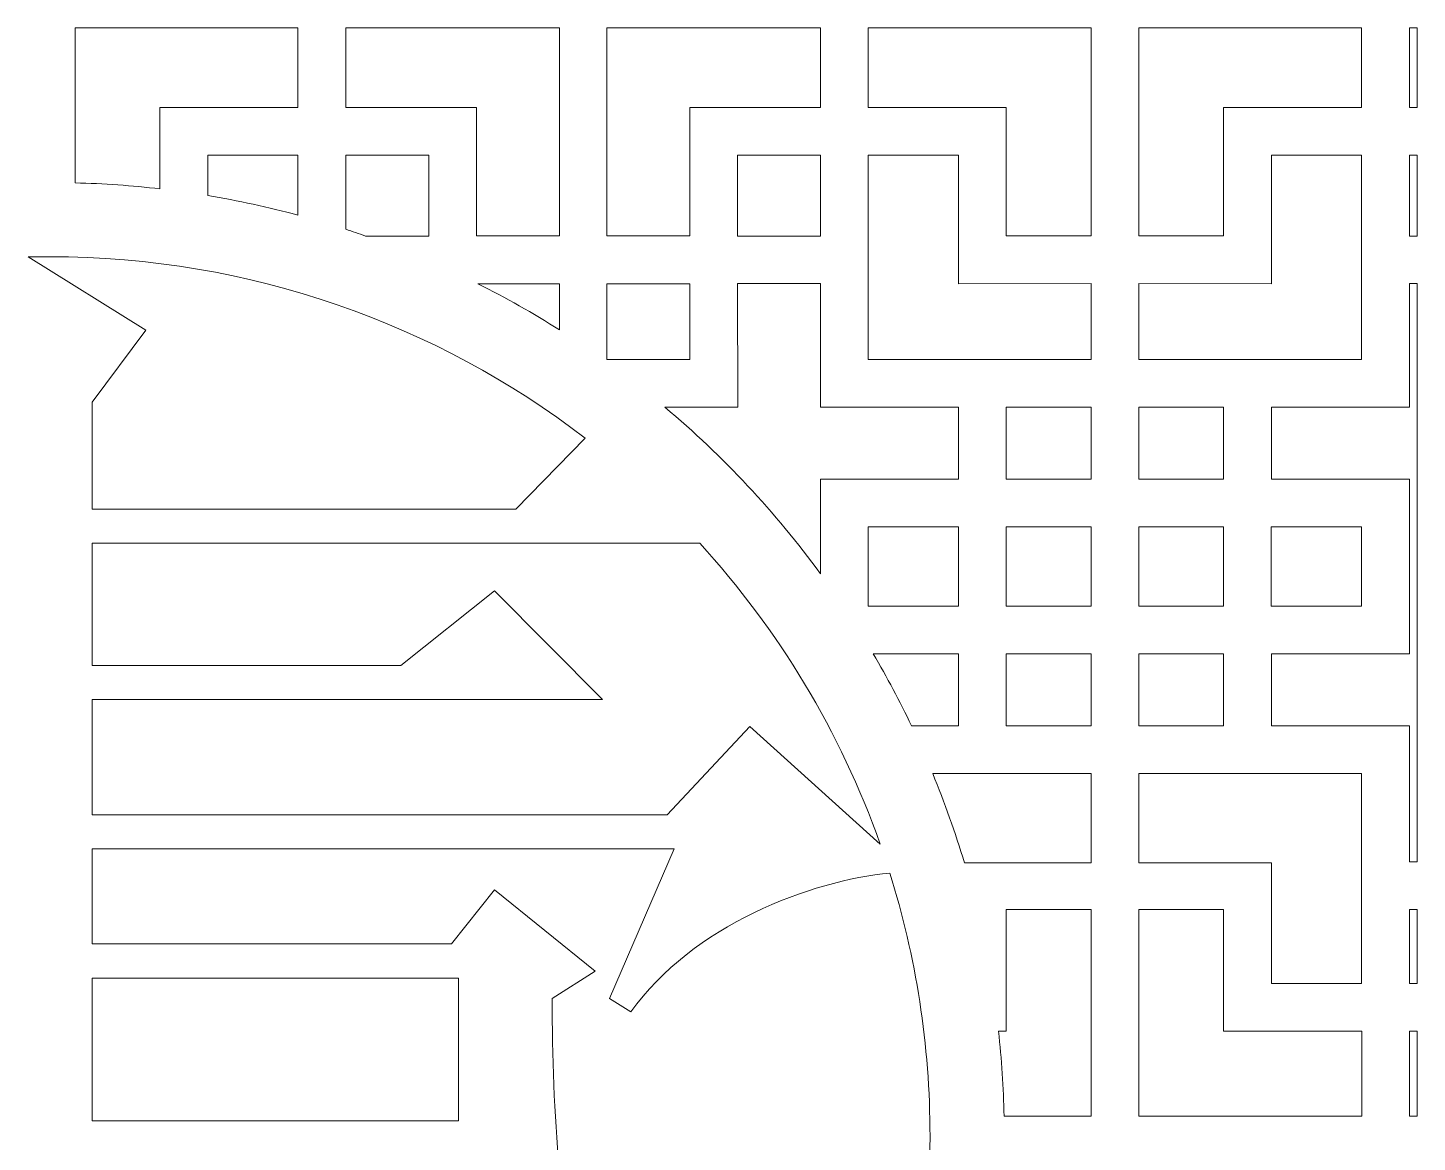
# Model space of a CAD drawing. Header units: centimetres. Extents: x -193 to 324, y -200 to 64.
# Drawn here: x 272 to 324.4, y -68.2 to -26.1 of the extents above; entities that cross this region are included whole.
import ezdxf

# ---------------------------------------------------------------- set-up
doc = ezdxf.new("R2010")
doc.units = ezdxf.units.CM
doc.header["$MEASUREMENT"] = 0
doc.layers.add('layer 1', color=7, linetype='Continuous')

msp = doc.modelspace()

# ---------------------------------------------------------------- linework, layer by layer
at = {"layer": 'layer 1', "color": 114, "lineweight": 9}
for points, knots in [([(277.02685, -32.17355), (277.02685, -32.17355), (277.02528, -29.10637), (277.02528, -29.10637), (277.02528, -29.10637), (277.02528, -29.10637), (282.23027, -29.10637), (282.23027, -29.10637), (282.23027, -29.10637), (282.23027, -29.10637), (282.23027, -26.09637), (282.23027, -26.09637), (282.23027, -26.09637), (282.23027, -26.09637), (273.82777, -26.09637), (273.82777, -26.09637), (273.82777, -26.09637), (273.82777, -26.09637), (273.82775, -31.94845), (273.82775, -31.94845), (273.82775, -31.94845), (274.90658, -31.97665), (275.97363, -32.05237), (277.02685, -32.17355)], [0, 0, 0, 0, 0.14285714, 0.14285714, 0.14285714, 0.14285714, 0.28571429, 0.28571429, 0.28571429, 0.28571429, 0.42857143, 0.42857143, 0.42857143, 0.42857143, 0.57142857, 0.57142857, 0.57142857, 0.57142857, 0.71428571, 0.71428571, 0.71428571, 0.71428571, 1, 1, 1, 1]), ([(288.96527, -29.10637), (288.96527, -29.10637), (288.96527, -33.95137), (288.96527, -33.95137), (288.96527, -33.95137), (288.96527, -33.95137), (292.09527, -33.95137), (292.09527, -33.95137), (292.09527, -33.95137), (292.09527, -33.95137), (292.09527, -26.09637), (292.09527, -26.09637), (292.09527, -26.09637), (292.09527, -26.09637), (284.03277, -26.09637), (284.03277, -26.09637), (284.03277, -26.09637), (284.03277, -26.09637), (284.03277, -29.10637), (284.03277, -29.10637), (284.03277, -29.10637), (284.03277, -29.10637), (288.96527, -29.10637), (288.96527, -29.10637)], [0, 0, 0, 0, 0.14285714, 0.14285714, 0.14285714, 0.14285714, 0.28571429, 0.28571429, 0.28571429, 0.28571429, 0.42857143, 0.42857143, 0.42857143, 0.42857143, 0.57142857, 0.57142857, 0.57142857, 0.57142857, 0.71428571, 0.71428571, 0.71428571, 0.71428571, 1, 1, 1, 1]), ([(293.87527, -26.09637), (293.87527, -26.09637), (293.87527, -33.95137), (293.87527, -33.95137), (293.87527, -33.95137), (293.87527, -33.95137), (297.00778, -33.95137), (297.00778, -33.95137), (297.00778, -33.95137), (297.00778, -33.95137), (297.00527, -29.10637), (297.00527, -29.10637), (297.00527, -29.10637), (297.00527, -29.10637), (301.93777, -29.10637), (301.93777, -29.10637), (301.93777, -29.10637), (301.93777, -29.10637), (301.93777, -26.09637), (301.93777, -26.09637), (301.93777, -26.09637), (301.93777, -26.09637), (293.87527, -26.09637), (293.87527, -26.09637)], [0, 0, 0, 0, 0.14285714, 0.14285714, 0.14285714, 0.14285714, 0.28571429, 0.28571429, 0.28571429, 0.28571429, 0.42857143, 0.42857143, 0.42857143, 0.42857143, 0.57142857, 0.57142857, 0.57142857, 0.57142857, 0.71428571, 0.71428571, 0.71428571, 0.71428571, 1, 1, 1, 1]), ([(312.14277, -26.09637), (312.14277, -26.09637), (312.14277, -33.95137), (312.14277, -33.95137), (312.14277, -33.95137), (312.14277, -33.95137), (308.94277, -33.95137), (308.94277, -33.95137), (308.94277, -33.95137), (308.94277, -33.95137), (308.94527, -29.10637), (308.94527, -29.10637), (308.94527, -29.10637), (308.94527, -29.10637), (303.74027, -29.10637), (303.74027, -29.10637), (303.74027, -29.10637), (303.74027, -29.10637), (303.74027, -26.09637), (303.74027, -26.09637), (303.74027, -26.09637), (303.74027, -26.09637), (312.14277, -26.09637), (312.14277, -26.09637)], [0, 0, 0, 0, 0.14285714, 0.14285714, 0.14285714, 0.14285714, 0.28571429, 0.28571429, 0.28571429, 0.28571429, 0.42857143, 0.42857143, 0.42857143, 0.42857143, 0.57142857, 0.57142857, 0.57142857, 0.57142857, 0.71428571, 0.71428571, 0.71428571, 0.71428571, 1, 1, 1, 1]), ([(313.94233, -26.09637), (313.94233, -26.09637), (313.94233, -33.95137), (313.94233, -33.95137), (313.94233, -33.95137), (313.94233, -33.95137), (317.14233, -33.95137), (317.14233, -33.95137), (317.14233, -33.95137), (317.14233, -33.95137), (317.13983, -29.10637), (317.13983, -29.10637), (317.13983, -29.10637), (317.13983, -29.10637), (322.34483, -29.10637), (322.34483, -29.10637), (322.34483, -29.10637), (322.34483, -29.10637), (322.34483, -26.09637), (322.34483, -26.09637), (322.34483, -26.09637), (322.34483, -26.09637), (313.94233, -26.09637), (313.94233, -26.09637)], [0, 0, 0, 0, 0.14285714, 0.14285714, 0.14285714, 0.14285714, 0.28571429, 0.28571429, 0.28571429, 0.28571429, 0.42857143, 0.42857143, 0.42857143, 0.42857143, 0.57142857, 0.57142857, 0.57142857, 0.57142857, 0.71428571, 0.71428571, 0.71428571, 0.71428571, 1, 1, 1, 1]), ([(324.44187, -29.10635), (324.44187, -29.10635), (324.14733, -29.10637), (324.14733, -29.10637), (324.14733, -29.10637), (324.14733, -29.10637), (324.14733, -26.09637), (324.14733, -26.09637), (324.14733, -26.09637), (324.14733, -26.09637), (324.44187, -26.09637), (324.44187, -26.09637), (324.44187, -26.09637), (324.44187, -26.09637), (324.44187, -29.10635), (324.44187, -29.10635)], [0, 0, 0, 0, 0.2, 0.2, 0.2, 0.2, 0.4, 0.4, 0.4, 0.4, 0.6, 0.6, 0.6, 0.6, 1, 1, 1, 1]), ([(282.22872, -33.16517), (282.22872, -33.16517), (282.23027, -30.90637), (282.23027, -30.90637), (282.23027, -30.90637), (282.23027, -30.90637), (278.82777, -30.90637), (278.82777, -30.90637), (278.82777, -30.90637), (278.82777, -30.90637), (278.82773, -32.42699), (278.82773, -32.42699), (278.82773, -32.42699), (279.98083, -32.61913), (281.11542, -32.86613), (282.22872, -33.16517)], [0, 0, 0, 0, 0.2, 0.2, 0.2, 0.2, 0.4, 0.4, 0.4, 0.4, 0.6, 0.6, 0.6, 0.6, 1, 1, 1, 1]), ([(284.78007, -33.95387), (284.78007, -33.95387), (287.16527, -33.95387), (287.16527, -33.95387), (287.16527, -33.95387), (287.16527, -33.95387), (287.16527, -30.90637), (287.16527, -30.90637), (287.16527, -30.90637), (287.16527, -30.90637), (284.03277, -30.90637), (284.03277, -30.90637), (284.03277, -30.90637), (284.03277, -30.90637), (284.03276, -33.7011), (284.03276, -33.7011), (284.03276, -33.7011), (284.28307, -33.78269), (284.53219, -33.86696), (284.78007, -33.95387)], [0, 0, 0, 0, 0.16666667, 0.16666667, 0.16666667, 0.16666667, 0.33333333, 0.33333333, 0.33333333, 0.33333333, 0.5, 0.5, 0.5, 0.5, 0.66666667, 0.66666667, 0.66666667, 0.66666667, 1, 1, 1, 1]), ([(298.80527, -33.95387), (298.80527, -33.95387), (301.93777, -33.95387), (301.93777, -33.95387), (301.93777, -33.95387), (301.93777, -33.95387), (301.93777, -30.90637), (301.93777, -30.90637), (301.93777, -30.90637), (301.93777, -30.90637), (298.80527, -30.90637), (298.80527, -30.90637), (298.80527, -30.90637), (298.80527, -30.90637), (298.80527, -33.95387), (298.80527, -33.95387)], [0, 0, 0, 0, 0.2, 0.2, 0.2, 0.2, 0.4, 0.4, 0.4, 0.4, 0.6, 0.6, 0.6, 0.6, 1, 1, 1, 1]), ([(307.14277, -35.75387), (307.14277, -35.75387), (312.14277, -35.74887), (312.14277, -35.74887), (312.14277, -35.74887), (312.14277, -35.74887), (312.14277, -38.60887), (312.14277, -38.60887), (312.14277, -38.60887), (312.14277, -38.60887), (303.74027, -38.60887), (303.74027, -38.60887), (303.74027, -38.60887), (303.74027, -38.60887), (303.74027, -30.90637), (303.74027, -30.90637), (303.74027, -30.90637), (303.74027, -30.90637), (307.14277, -30.90637), (307.14277, -30.90637), (307.14277, -30.90637), (307.14277, -30.90637), (307.14277, -35.75387), (307.14277, -35.75387)], [0, 0, 0, 0, 0.14285714, 0.14285714, 0.14285714, 0.14285714, 0.28571429, 0.28571429, 0.28571429, 0.28571429, 0.42857143, 0.42857143, 0.42857143, 0.42857143, 0.57142857, 0.57142857, 0.57142857, 0.57142857, 0.71428571, 0.71428571, 0.71428571, 0.71428571, 1, 1, 1, 1]), ([(318.94233, -35.75387), (318.94233, -35.75387), (313.94233, -35.74887), (313.94233, -35.74887), (313.94233, -35.74887), (313.94233, -35.74887), (313.94233, -38.60887), (313.94233, -38.60887), (313.94233, -38.60887), (313.94233, -38.60887), (322.34483, -38.60887), (322.34483, -38.60887), (322.34483, -38.60887), (322.34483, -38.60887), (322.34483, -30.90637), (322.34483, -30.90637), (322.34483, -30.90637), (322.34483, -30.90637), (318.94233, -30.90637), (318.94233, -30.90637), (318.94233, -30.90637), (318.94233, -30.90637), (318.94233, -35.75387), (318.94233, -35.75387)], [0, 0, 0, 0, 0.14285714, 0.14285714, 0.14285714, 0.14285714, 0.28571429, 0.28571429, 0.28571429, 0.28571429, 0.42857143, 0.42857143, 0.42857143, 0.42857143, 0.57142857, 0.57142857, 0.57142857, 0.57142857, 0.71428571, 0.71428571, 0.71428571, 0.71428571, 1, 1, 1, 1]), ([(324.44187, -33.95388), (324.44187, -33.95388), (324.14733, -33.95387), (324.14733, -33.95387), (324.14733, -33.95387), (324.14733, -33.95387), (324.14733, -30.90637), (324.14733, -30.90637), (324.14733, -30.90637), (324.14733, -30.90637), (324.44187, -30.90637), (324.44187, -30.90637), (324.44187, -30.90637), (324.44187, -30.90637), (324.44187, -33.95388), (324.44187, -33.95388)], [0, 0, 0, 0, 0.2, 0.2, 0.2, 0.2, 0.4, 0.4, 0.4, 0.4, 0.6, 0.6, 0.6, 0.6, 1, 1, 1, 1]), ([(293.05766, -41.57935), (287.46322, -37.28729), (280.46358, -34.73592), (272.86921, -34.73592), (272.86921, -34.73592), (272.59869, -34.73592), (272.32888, -34.73914), (272.05989, -34.74558), (272.05989, -34.74558), (272.05989, -34.74558), (276.49854, -37.50729), (276.49854, -37.50729), (276.49854, -37.50729), (276.49854, -37.50729), (274.47313, -40.22601), (274.47313, -40.22601), (274.47313, -40.22601), (274.47313, -40.22601), (274.47313, -44.25789), (274.47313, -44.25789), (274.47313, -44.25789), (274.47313, -44.25789), (290.45397, -44.25789), (290.45397, -44.25789), (290.45397, -44.25789), (290.45397, -44.25789), (293.05766, -41.57935), (293.05766, -41.57935)], [0, 0, 0, 0, 0.125, 0.125, 0.125, 0.125, 0.25, 0.25, 0.25, 0.25, 0.375, 0.375, 0.375, 0.375, 0.5, 0.5, 0.5, 0.5, 0.625, 0.625, 0.625, 0.625, 0.75, 0.75, 0.75, 0.75, 1, 1, 1, 1]), ([(292.09523, -37.49611), (292.09523, -37.49611), (292.09527, -35.75387), (292.09527, -35.75387), (292.09527, -35.75387), (292.09527, -35.75387), (289.0181, -35.75384), (289.0181, -35.75384), (289.0181, -35.75384), (290.0746, -36.28514), (291.10137, -36.86697), (292.09523, -37.49611)], [0, 0, 0, 0, 0.25, 0.25, 0.25, 0.25, 0.5, 0.5, 0.5, 0.5, 1, 1, 1, 1]), ([(293.87527, -38.61137), (293.87527, -38.61137), (297.00777, -38.61137), (297.00777, -38.61137), (297.00777, -38.61137), (297.00777, -38.61137), (297.00777, -35.75387), (297.00777, -35.75387), (297.00777, -35.75387), (297.00777, -35.75387), (293.87527, -35.75387), (293.87527, -35.75387), (293.87527, -35.75387), (293.87527, -35.75387), (293.87527, -38.61137), (293.87527, -38.61137)], [0, 0, 0, 0, 0.2, 0.2, 0.2, 0.2, 0.4, 0.4, 0.4, 0.4, 0.6, 0.6, 0.6, 0.6, 1, 1, 1, 1]), ([(301.9378, -46.69745), (301.9378, -46.69745), (301.93777, -43.12887), (301.93777, -43.12887), (301.93777, -43.12887), (301.93777, -43.12887), (307.14277, -43.12888), (307.14277, -43.12888), (307.14277, -43.12888), (307.14277, -43.12888), (307.14277, -40.40888), (307.14277, -40.40888), (307.14277, -40.40888), (307.14277, -40.40888), (301.93777, -40.41137), (301.93777, -40.41137), (301.93777, -40.41137), (301.93777, -40.41137), (301.93777, -35.74887), (301.93777, -35.74887), (301.93777, -35.74887), (301.93777, -35.74887), (298.81027, -35.74887), (298.81027, -35.74887), (298.81027, -35.74887), (298.81027, -35.74887), (298.82274, -40.40888), (298.82274, -40.40888), (298.82274, -40.40888), (298.82274, -40.40888), (296.06809, -40.40885), (296.06809, -40.40885), (296.06809, -40.40885), (298.26515, -42.26246), (300.23734, -44.37428), (301.9378, -46.69745)], [0, 0, 0, 0, 0.1, 0.1, 0.1, 0.1, 0.2, 0.2, 0.2, 0.2, 0.3, 0.3, 0.3, 0.3, 0.4, 0.4, 0.4, 0.4, 0.5, 0.5, 0.5, 0.5, 0.6, 0.6, 0.6, 0.6, 0.7, 0.7, 0.7, 0.7, 0.8, 0.8, 0.8, 0.8, 1, 1, 1, 1]), ([(324.44187, -57.57385), (324.44187, -57.57385), (324.14733, -57.57388), (324.14733, -57.57388), (324.14733, -57.57388), (324.14733, -57.57388), (324.14733, -52.43638), (324.14733, -52.43638), (324.14733, -52.43638), (324.14733, -52.43638), (318.94233, -52.43638), (318.94233, -52.43638), (318.94233, -52.43638), (318.94233, -52.43638), (318.94233, -49.72387), (318.94233, -49.72387), (318.94233, -49.72387), (318.94233, -49.72387), (324.14733, -49.72388), (324.14733, -49.72388), (324.14733, -49.72388), (324.14733, -49.72388), (324.14733, -43.12887), (324.14733, -43.12887), (324.14733, -43.12887), (324.14733, -43.12887), (318.94233, -43.12888), (318.94233, -43.12888), (318.94233, -43.12888), (318.94233, -43.12888), (318.94233, -40.40888), (318.94233, -40.40888), (318.94233, -40.40888), (318.94233, -40.40888), (324.14733, -40.41137), (324.14733, -40.41137), (324.14733, -40.41137), (324.14733, -40.41137), (324.14733, -35.74887), (324.14733, -35.74887), (324.14733, -35.74887), (324.14733, -35.74887), (324.44187, -35.74886), (324.44187, -35.74886), (324.44187, -35.74886), (324.44187, -35.74886), (324.44187, -57.57385), (324.44187, -57.57385)], [0, 0, 0, 0, 0.07692308, 0.07692308, 0.07692308, 0.07692308, 0.15384615, 0.15384615, 0.15384615, 0.15384615, 0.23076923, 0.23076923, 0.23076923, 0.23076923, 0.30769231, 0.30769231, 0.30769231, 0.30769231, 0.38461538, 0.38461538, 0.38461538, 0.38461538, 0.46153846, 0.46153846, 0.46153846, 0.46153846, 0.53846154, 0.53846154, 0.53846154, 0.53846154, 0.61538462, 0.61538462, 0.61538462, 0.61538462, 0.69230769, 0.69230769, 0.69230769, 0.69230769, 0.76923077, 0.76923077, 0.76923077, 0.76923077, 0.84615385, 0.84615385, 0.84615385, 0.84615385, 1, 1, 1, 1]), ([(308.94277, -43.13137), (308.94277, -43.13137), (312.14277, -43.13137), (312.14277, -43.13137), (312.14277, -43.13137), (312.14277, -43.13137), (312.14277, -40.40888), (312.14277, -40.40888), (312.14277, -40.40888), (312.14277, -40.40888), (308.94277, -40.40888), (308.94277, -40.40888), (308.94277, -40.40888), (308.94277, -40.40888), (308.94277, -43.13137), (308.94277, -43.13137)], [0, 0, 0, 0, 0.2, 0.2, 0.2, 0.2, 0.4, 0.4, 0.4, 0.4, 0.6, 0.6, 0.6, 0.6, 1, 1, 1, 1]), ([(317.14233, -43.13137), (317.14233, -43.13137), (313.94233, -43.13137), (313.94233, -43.13137), (313.94233, -43.13137), (313.94233, -43.13137), (313.94233, -40.40888), (313.94233, -40.40888), (313.94233, -40.40888), (313.94233, -40.40888), (317.14233, -40.40888), (317.14233, -40.40888), (317.14233, -40.40888), (317.14233, -40.40888), (317.14233, -43.13137), (317.14233, -43.13137)], [0, 0, 0, 0, 0.2, 0.2, 0.2, 0.2, 0.4, 0.4, 0.4, 0.4, 0.6, 0.6, 0.6, 0.6, 1, 1, 1, 1]), ([(303.74027, -47.92387), (303.74027, -47.92387), (307.14777, -47.92387), (307.14777, -47.92387), (307.14777, -47.92387), (307.14777, -47.92387), (307.14777, -44.93388), (307.14777, -44.93388), (307.14777, -44.93388), (307.14777, -44.93388), (303.74027, -44.93388), (303.74027, -44.93388), (303.74027, -44.93388), (303.74027, -44.93388), (303.74027, -47.92387), (303.74027, -47.92387)], [0, 0, 0, 0, 0.2, 0.2, 0.2, 0.2, 0.4, 0.4, 0.4, 0.4, 0.6, 0.6, 0.6, 0.6, 1, 1, 1, 1]), ([(308.94277, -47.92387), (308.94277, -47.92387), (312.14277, -47.92387), (312.14277, -47.92387), (312.14277, -47.92387), (312.14277, -47.92387), (312.14277, -44.92888), (312.14277, -44.92888), (312.14277, -44.92888), (312.14277, -44.92888), (308.94277, -44.92888), (308.94277, -44.92888), (308.94277, -44.92888), (308.94277, -44.92888), (308.94277, -47.92387), (308.94277, -47.92387)], [0, 0, 0, 0, 0.2, 0.2, 0.2, 0.2, 0.4, 0.4, 0.4, 0.4, 0.6, 0.6, 0.6, 0.6, 1, 1, 1, 1]), ([(317.14233, -47.92387), (317.14233, -47.92387), (313.94233, -47.92387), (313.94233, -47.92387), (313.94233, -47.92387), (313.94233, -47.92387), (313.94233, -44.92888), (313.94233, -44.92888), (313.94233, -44.92888), (313.94233, -44.92888), (317.14233, -44.92888), (317.14233, -44.92888), (317.14233, -44.92888), (317.14233, -44.92888), (317.14233, -47.92387), (317.14233, -47.92387)], [0, 0, 0, 0, 0.2, 0.2, 0.2, 0.2, 0.4, 0.4, 0.4, 0.4, 0.6, 0.6, 0.6, 0.6, 1, 1, 1, 1]), ([(322.34483, -47.92387), (322.34483, -47.92387), (318.93733, -47.92387), (318.93733, -47.92387), (318.93733, -47.92387), (318.93733, -47.92387), (318.93733, -44.93388), (318.93733, -44.93388), (318.93733, -44.93388), (318.93733, -44.93388), (322.34483, -44.93388), (322.34483, -44.93388), (322.34483, -44.93388), (322.34483, -44.93388), (322.34483, -47.92387), (322.34483, -47.92387)], [0, 0, 0, 0, 0.2, 0.2, 0.2, 0.2, 0.4, 0.4, 0.4, 0.4, 0.6, 0.6, 0.6, 0.6, 1, 1, 1, 1]), ([(304.18895, -56.8966), (304.18895, -56.8966), (299.27605, -52.46249), (299.27605, -52.46249), (299.27605, -52.46249), (299.27605, -52.46249), (296.1548, -55.79782), (296.1548, -55.79782), (296.1548, -55.79782), (296.1548, -55.79782), (274.47313, -55.79782), (274.47313, -55.79782), (274.47313, -55.79782), (274.47313, -55.79782), (274.47313, -51.44437), (274.47313, -51.44437), (274.47313, -51.44437), (274.47313, -51.44437), (293.71489, -51.44437), (293.71489, -51.44437), (293.71489, -51.44437), (293.71489, -51.44437), (289.64452, -47.3425), (289.64452, -47.3425), (289.64452, -47.3425), (289.64452, -47.3425), (286.11763, -50.16459), (286.11763, -50.16459), (286.11763, -50.16459), (286.11763, -50.16459), (274.47313, -50.16459), (274.47313, -50.16459), (274.47313, -50.16459), (274.47313, -50.16459), (274.47313, -45.54862), (274.47313, -45.54862), (274.47313, -45.54862), (274.47313, -45.54862), (297.38358, -45.54861), (297.38358, -45.54861), (297.38358, -45.54861), (300.35778, -48.80347), (302.69256, -52.65249), (304.18895, -56.8966)], [0, 0, 0, 0, 0.08333333, 0.08333333, 0.08333333, 0.08333333, 0.16666667, 0.16666667, 0.16666667, 0.16666667, 0.25, 0.25, 0.25, 0.25, 0.33333333, 0.33333333, 0.33333333, 0.33333333, 0.41666667, 0.41666667, 0.41666667, 0.41666667, 0.5, 0.5, 0.5, 0.5, 0.58333333, 0.58333333, 0.58333333, 0.58333333, 0.66666667, 0.66666667, 0.66666667, 0.66666667, 0.75, 0.75, 0.75, 0.75, 0.83333333, 0.83333333, 0.83333333, 0.83333333, 1, 1, 1, 1]), ([(305.36973, -52.43638), (305.36973, -52.43638), (307.14277, -52.43638), (307.14277, -52.43638), (307.14277, -52.43638), (307.14277, -52.43638), (307.14277, -49.72387), (307.14277, -49.72387), (307.14277, -49.72387), (307.14277, -49.72387), (303.92772, -49.72381), (303.92772, -49.72381), (303.92772, -49.72381), (304.44547, -50.60472), (304.92684, -51.5096), (305.36973, -52.43638)], [0, 0, 0, 0, 0.2, 0.2, 0.2, 0.2, 0.4, 0.4, 0.4, 0.4, 0.6, 0.6, 0.6, 0.6, 1, 1, 1, 1]), ([(308.94277, -52.43887), (308.94277, -52.43887), (312.14277, -52.43887), (312.14277, -52.43887), (312.14277, -52.43887), (312.14277, -52.43887), (312.14277, -49.72387), (312.14277, -49.72387), (312.14277, -49.72387), (312.14277, -49.72387), (308.94277, -49.72387), (308.94277, -49.72387), (308.94277, -49.72387), (308.94277, -49.72387), (308.94277, -52.43887), (308.94277, -52.43887)], [0, 0, 0, 0, 0.2, 0.2, 0.2, 0.2, 0.4, 0.4, 0.4, 0.4, 0.6, 0.6, 0.6, 0.6, 1, 1, 1, 1]), ([(317.14233, -52.43887), (317.14233, -52.43887), (313.94233, -52.43887), (313.94233, -52.43887), (313.94233, -52.43887), (313.94233, -52.43887), (313.94233, -49.72387), (313.94233, -49.72387), (313.94233, -49.72387), (313.94233, -49.72387), (317.14233, -49.72387), (317.14233, -49.72387), (317.14233, -49.72387), (317.14233, -49.72387), (317.14233, -52.43887), (317.14233, -52.43887)], [0, 0, 0, 0, 0.2, 0.2, 0.2, 0.2, 0.4, 0.4, 0.4, 0.4, 0.6, 0.6, 0.6, 0.6, 1, 1, 1, 1]), ([(307.36508, -57.60762), (307.36508, -57.60762), (312.14277, -57.60762), (312.14277, -57.60762), (312.14277, -57.60762), (312.14277, -57.60762), (312.14277, -54.23888), (312.14277, -54.23888), (312.14277, -54.23888), (312.14277, -54.23888), (306.17088, -54.23881), (306.17088, -54.23881), (306.17088, -54.23881), (306.6226, -55.33559), (307.02172, -56.45957), (307.36508, -57.60762)], [0, 0, 0, 0, 0.2, 0.2, 0.2, 0.2, 0.4, 0.4, 0.4, 0.4, 0.6, 0.6, 0.6, 0.6, 1, 1, 1, 1]), ([(322.34483, -54.23888), (322.34483, -54.23888), (322.34483, -62.16387), (322.34483, -62.16387), (322.34483, -62.16387), (322.34483, -62.16387), (318.9408, -62.16387), (318.9408, -62.16387), (318.9408, -62.16387), (318.9408, -62.16387), (318.94233, -57.60762), (318.94233, -57.60762), (318.94233, -57.60762), (318.94233, -57.60762), (313.94233, -57.60762), (313.94233, -57.60762), (313.94233, -57.60762), (313.94233, -57.60762), (313.94233, -54.23888), (313.94233, -54.23888), (313.94233, -54.23888), (313.94233, -54.23888), (322.34483, -54.23888), (322.34483, -54.23888)], [0, 0, 0, 0, 0.14285714, 0.14285714, 0.14285714, 0.14285714, 0.28571429, 0.28571429, 0.28571429, 0.28571429, 0.42857143, 0.42857143, 0.42857143, 0.42857143, 0.57142857, 0.57142857, 0.57142857, 0.57142857, 0.71428571, 0.71428571, 0.71428571, 0.71428571, 1, 1, 1, 1]), ([(241.86105, -56.05017), (240.44517, -59.74062), (239.66921, -63.74784), (239.66921, -67.93592), (239.66921, -67.93592), (239.66921, -76.98989), (243.29544, -85.19863), (249.17445, -91.18865), (249.17445, -91.18865), (249.23373, -89.27847), (249.26458, -87.60962), (249.26458, -86.18448), (249.26458, -86.18448), (249.26458, -83.70149), (249.17207, -80.92314), (248.99861, -77.84948), (248.99861, -77.84948), (248.99861, -77.84948), (252.79146, -79.89494), (252.79146, -79.89494), (252.79146, -79.89494), (252.79146, -79.89494), (263.08303, -79.89494), (263.08303, -79.89494), (263.08303, -79.89494), (263.08303, -79.89494), (264.71349, -77.84948), (264.71349, -77.84948), (264.71349, -77.84948), (264.71349, -77.84948), (268.88091, -80.18392), (268.88091, -80.18392), (268.88091, -80.18392), (268.88091, -80.18392), (288.02563, -80.15746), (288.02563, -80.15746), (288.02563, -80.15746), (288.02563, -78.4085), (287.85691, -75.86062), (287.68452, -73.99918), (287.68452, -73.99918), (287.68452, -73.99918), (249.80807, -73.99919), (249.80807, -73.99919), (249.80807, -73.99919), (247.81914, -73.99919), (246.01522, -74.26171), (244.38475, -74.77581), (244.38475, -74.77581), (244.38475, -74.77581), (242.22237, -72.7194), (242.22237, -72.7194), (242.22237, -72.7194), (242.22237, -72.7194), (270.94625, -72.7194), (270.94625, -72.7194), (270.94625, -72.7194), (270.94625, -72.7194), (270.94625, -68.61753), (270.94625, -68.61753), (270.94625, -68.61753), (270.94625, -68.61753), (257.12779, -68.61753), (257.12779, -68.61753), (257.12779, -68.61753), (257.12779, -68.61753), (257.12779, -70.15984), (257.12779, -70.15984), (257.12779, -70.15984), (257.12779, -70.15984), (253.05742, -70.92552), (253.05742, -70.92552), (253.05742, -70.92552), (253.24244, -68.86912), (253.33495, -66.91116), (253.33495, -65.02976), (253.33495, -65.02976), (253.33495, -63.14837), (253.24244, -61.17948), (253.05742, -59.13401), (253.05742, -59.13401), (253.05742, -59.13401), (256.85027, -60.66537), (256.85027, -60.66537), (256.85027, -60.66537), (256.85027, -60.66537), (270.94625, -60.66537), (270.94625, -60.66537), (270.94625, -60.66537), (270.94625, -60.66537), (270.94625, -57.07761), (270.94625, -57.07761), (270.94625, -57.07761), (270.94625, -57.07761), (251.42696, -57.07761), (251.42696, -57.07761), (251.42696, -57.07761), (249.44961, -57.07761), (246.53827, -57.75107), (244.91938, -58.26517), (244.91938, -58.26517), (244.91938, -58.26517), (241.86105, -56.05017), (241.86105, -56.05017)], [0, 0, 0, 0, 0.03703704, 0.03703704, 0.03703704, 0.03703704, 0.07407407, 0.07407407, 0.07407407, 0.07407407, 0.11111111, 0.11111111, 0.11111111, 0.11111111, 0.14814815, 0.14814815, 0.14814815, 0.14814815, 0.18518519, 0.18518519, 0.18518519, 0.18518519, 0.22222222, 0.22222222, 0.22222222, 0.22222222, 0.25925926, 0.25925926, 0.25925926, 0.25925926, 0.2962963, 0.2962963, 0.2962963, 0.2962963, 0.33333333, 0.33333333, 0.33333333, 0.33333333, 0.37037037, 0.37037037, 0.37037037, 0.37037037, 0.40740741, 0.40740741, 0.40740741, 0.40740741, 0.44444444, 0.44444444, 0.44444444, 0.44444444, 0.48148148, 0.48148148, 0.48148148, 0.48148148, 0.51851852, 0.51851852, 0.51851852, 0.51851852, 0.55555556, 0.55555556, 0.55555556, 0.55555556, 0.59259259, 0.59259259, 0.59259259, 0.59259259, 0.62962963, 0.62962963, 0.62962963, 0.62962963, 0.66666667, 0.66666667, 0.66666667, 0.66666667, 0.7037037, 0.7037037, 0.7037037, 0.7037037, 0.74074074, 0.74074074, 0.74074074, 0.74074074, 0.77777778, 0.77777778, 0.77777778, 0.77777778, 0.81481481, 0.81481481, 0.81481481, 0.81481481, 0.85185185, 0.85185185, 0.85185185, 0.85185185, 0.88888889, 0.88888889, 0.88888889, 0.88888889, 0.92592593, 0.92592593, 0.92592593, 0.92592593, 1, 1, 1, 1]), ([(304.55535, -57.99722), (305.539, -61.13535), (306.06921, -64.47385), (306.06921, -67.93592), (306.06921, -67.93592), (306.06921, -72.61558), (305.10046, -77.06944), (303.35263, -81.10785), (303.35263, -81.10785), (303.35263, -81.10785), (298.86068, -77.33538), (298.86068, -77.33538), (298.86068, -77.33538), (298.86068, -77.33538), (295.87728, -80.15746), (295.87728, -80.15746), (295.87728, -80.15746), (295.87728, -80.15746), (291.54094, -80.15746), (291.54094, -80.15746), (291.54094, -80.15746), (291.54094, -80.15746), (291.54094, -78.61516), (291.54094, -78.61516), (291.54094, -78.61516), (291.54094, -78.61516), (293.44097, -76.27343), (293.44097, -76.27343), (293.44097, -76.27343), (293.44097, -76.27343), (288.5313, -73.99919), (288.5313, -73.99919), (288.5313, -73.99919), (288.5313, -73.99919), (303.7405, -73.99919), (303.7405, -73.99919), (303.7405, -73.99919), (303.7405, -73.99919), (299.40416, -69.38322), (299.40416, -69.38322), (299.40416, -69.38322), (299.40416, -69.38322), (295.61131, -72.7194), (295.61131, -72.7194), (295.61131, -72.7194), (295.61131, -72.7194), (274.47313, -72.7194), (274.47313, -72.7194), (274.47313, -72.7194), (274.47313, -72.7194), (274.47313, -68.61753), (274.47313, -68.61753), (274.47313, -68.61753), (274.47313, -68.61753), (288.29159, -68.61753), (288.29159, -68.61753), (288.29159, -68.61753), (288.29159, -68.61753), (288.29159, -70.67394), (288.29159, -70.67394), (288.29159, -70.67394), (288.29159, -70.67394), (292.08444, -69.13163), (292.08444, -69.13163), (292.08444, -69.13163), (291.89941, -67.07523), (291.81847, -64.94226), (291.81847, -62.72178), (291.81847, -62.72178), (291.81847, -62.72178), (293.43737, -61.69358), (293.43737, -61.69358), (293.43737, -61.69358), (293.43737, -61.69358), (289.64452, -58.61991), (289.64452, -58.61991), (289.64452, -58.61991), (289.64452, -58.61991), (288.02563, -60.66537), (288.02563, -60.66537), (288.02563, -60.66537), (288.02563, -60.66537), (274.47313, -60.66537), (274.47313, -60.66537), (274.47313, -60.66537), (274.47313, -60.66537), (274.47313, -57.07761), (274.47313, -57.07761), (274.47313, -57.07761), (274.47313, -57.07761), (296.42077, -57.07761), (296.42077, -57.07761), (296.42077, -57.07761), (296.42077, -57.07761), (293.98086, -62.72178), (293.98086, -62.72178), (293.98086, -62.72178), (293.98086, -62.72178), (294.7903, -63.23588), (294.7903, -63.23588), (294.7903, -63.23588), (297.10059, -59.96281), (301.59053, -58.26916), (304.55535, -57.99722)], [0, 0, 0, 0, 0.03703704, 0.03703704, 0.03703704, 0.03703704, 0.07407407, 0.07407407, 0.07407407, 0.07407407, 0.11111111, 0.11111111, 0.11111111, 0.11111111, 0.14814815, 0.14814815, 0.14814815, 0.14814815, 0.18518519, 0.18518519, 0.18518519, 0.18518519, 0.22222222, 0.22222222, 0.22222222, 0.22222222, 0.25925926, 0.25925926, 0.25925926, 0.25925926, 0.2962963, 0.2962963, 0.2962963, 0.2962963, 0.33333333, 0.33333333, 0.33333333, 0.33333333, 0.37037037, 0.37037037, 0.37037037, 0.37037037, 0.40740741, 0.40740741, 0.40740741, 0.40740741, 0.44444444, 0.44444444, 0.44444444, 0.44444444, 0.48148148, 0.48148148, 0.48148148, 0.48148148, 0.51851852, 0.51851852, 0.51851852, 0.51851852, 0.55555556, 0.55555556, 0.55555556, 0.55555556, 0.59259259, 0.59259259, 0.59259259, 0.59259259, 0.62962963, 0.62962963, 0.62962963, 0.62962963, 0.66666667, 0.66666667, 0.66666667, 0.66666667, 0.7037037, 0.7037037, 0.7037037, 0.7037037, 0.74074074, 0.74074074, 0.74074074, 0.74074074, 0.77777778, 0.77777778, 0.77777778, 0.77777778, 0.81481481, 0.81481481, 0.81481481, 0.81481481, 0.85185185, 0.85185185, 0.85185185, 0.85185185, 0.88888889, 0.88888889, 0.88888889, 0.88888889, 0.92592593, 0.92592593, 0.92592593, 0.92592593, 1, 1, 1, 1]), ([(308.8611, -67.16387), (308.8611, -67.16387), (312.14277, -67.16387), (312.14277, -67.16387), (312.14277, -67.16387), (312.14277, -67.16387), (312.14277, -59.37387), (312.14277, -59.37387), (312.14277, -59.37387), (312.14277, -59.37387), (308.94527, -59.37387), (308.94527, -59.37387), (308.94527, -59.37387), (308.94527, -59.37387), (308.94527, -63.96387), (308.94527, -63.96387), (308.94527, -63.96387), (308.94527, -63.96387), (308.65248, -63.96384), (308.65248, -63.96384), (308.65248, -63.96384), (308.76817, -65.01751), (308.83839, -66.08486), (308.8611, -67.16387)], [0, 0, 0, 0, 0.14285714, 0.14285714, 0.14285714, 0.14285714, 0.28571429, 0.28571429, 0.28571429, 0.28571429, 0.42857143, 0.42857143, 0.42857143, 0.42857143, 0.57142857, 0.57142857, 0.57142857, 0.57142857, 0.71428571, 0.71428571, 0.71428571, 0.71428571, 1, 1, 1, 1]), ([(313.94233, -67.16387), (313.94233, -67.16387), (313.94233, -59.37387), (313.94233, -59.37387), (313.94233, -59.37387), (313.94233, -59.37387), (317.13983, -59.37387), (317.13983, -59.37387), (317.13983, -59.37387), (317.13983, -59.37387), (317.13983, -63.96387), (317.13983, -63.96387), (317.13983, -63.96387), (317.13983, -63.96387), (322.34733, -63.96387), (322.34733, -63.96387), (322.34733, -63.96387), (322.34733, -63.96387), (322.34733, -67.16387), (322.34733, -67.16387), (322.34733, -67.16387), (322.34733, -67.16387), (313.94233, -67.16387), (313.94233, -67.16387)], [0, 0, 0, 0, 0.14285714, 0.14285714, 0.14285714, 0.14285714, 0.28571429, 0.28571429, 0.28571429, 0.28571429, 0.42857143, 0.42857143, 0.42857143, 0.42857143, 0.57142857, 0.57142857, 0.57142857, 0.57142857, 0.71428571, 0.71428571, 0.71428571, 0.71428571, 1, 1, 1, 1]), ([(324.44187, -62.16384), (324.44187, -62.16384), (324.14733, -62.16387), (324.14733, -62.16387), (324.14733, -62.16387), (324.14733, -62.16387), (324.14733, -59.37387), (324.14733, -59.37387), (324.14733, -59.37387), (324.14733, -59.37387), (324.44187, -59.37387), (324.44187, -59.37387), (324.44187, -59.37387), (324.44187, -59.37387), (324.44187, -62.16384), (324.44187, -62.16384)], [0, 0, 0, 0, 0.2, 0.2, 0.2, 0.2, 0.4, 0.4, 0.4, 0.4, 0.6, 0.6, 0.6, 0.6, 1, 1, 1, 1]), ([(274.47313, -61.9561), (274.47313, -61.9561), (288.29159, -61.9561), (288.29159, -61.9561), (288.29159, -61.9561), (288.29159, -61.9561), (288.29159, -67.33775), (288.29159, -67.33775), (288.29159, -67.33775), (288.29159, -67.33775), (274.47313, -67.33775), (274.47313, -67.33775), (274.47313, -67.33775), (274.47313, -67.33775), (274.47313, -61.9561), (274.47313, -61.9561)], [0, 0, 0, 0, 0.2, 0.2, 0.2, 0.2, 0.4, 0.4, 0.4, 0.4, 0.6, 0.6, 0.6, 0.6, 1, 1, 1, 1]), ([(324.44187, -67.16391), (324.44187, -67.16391), (324.14733, -67.16387), (324.14733, -67.16387), (324.14733, -67.16387), (324.14733, -67.16387), (324.14733, -63.96387), (324.14733, -63.96387), (324.14733, -63.96387), (324.14733, -63.96387), (324.44187, -63.96386), (324.44187, -63.96386), (324.44187, -63.96386), (324.44187, -63.96386), (324.44187, -67.16391), (324.44187, -67.16391)], [0, 0, 0, 0, 0.2, 0.2, 0.2, 0.2, 0.4, 0.4, 0.4, 0.4, 0.6, 0.6, 0.6, 0.6, 1, 1, 1, 1])]:
    msp.add_open_spline(points, degree=3, knots=knots, dxfattribs=at)

doc.saveas('drawing.dxf')
